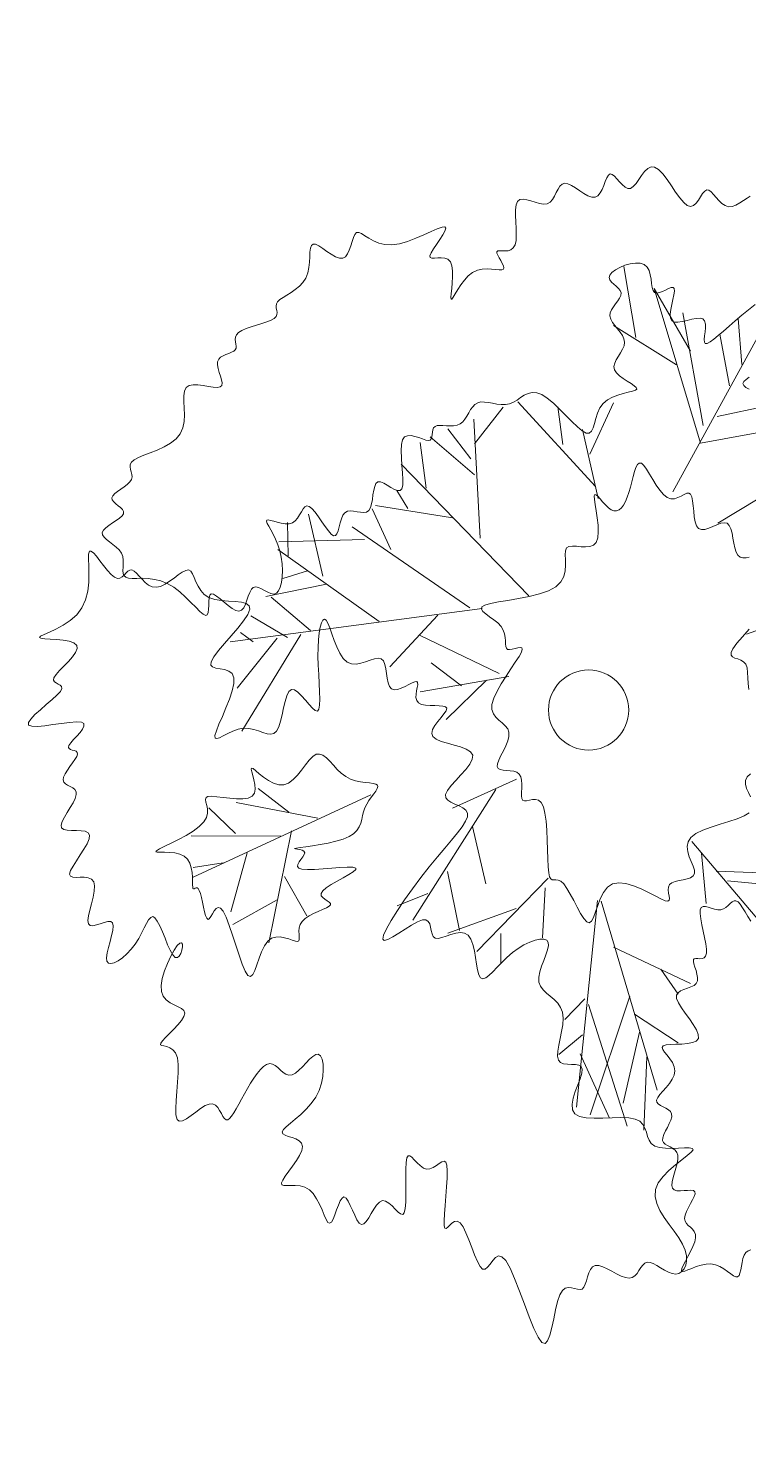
# Model space of a CAD drawing. Extents: x 2080 to 102394, y 2071 to 93424.
# Drawn here: x 81954.9 to 82004.6, y 85487.8 to 85585.9 of the extents above; entities that cross this region are included whole.
import ezdxf

# ---------------------------------------------------------------- set-up
doc = ezdxf.new("R2010")
doc.units = 0
doc.header["$LTSCALE"] = 20
doc.header["$MEASUREMENT"] = 0
doc.layers.add('casuanut tree', color=100, linetype='Continuous', lineweight=5)
doc.layers.add('road', color=2, linetype='Continuous')

# ---------------------------------------------------------------- blocks, each defined once
blk = doc.blocks.new('tr')
at = {"layer": 'casuanut tree'}
for p, q in [((0.2261, 0.6155), (0.2339, 0.7411)), ((0.3143, 0.5704), (0.2771, 0.692)), ((0.2771, 0.692), (0.2947, 0.4095)), ((0.2849, 0.5527), (0.1928, 0.6449)), ((0.3065, 0.4389), (0.3163, 0.6391)), ((0.3967, 0.5272), (0.4084, 0.6077)), ((0.3673, 0.4958), (0.3712, 0.588)), ((-0.0915, 0.4977), (-0.0281, 0.549)), ((0.0987, 0.3768), (-0.0009, 0.552)), ((0.2285, 0.3375), (0.4338, 0.5671)), ((-0.1033, 0.4448), (-0.1641, 0.5272)), ((-0.1035, 0.4735), (-0.1307, 0.5339)), ((-0.1186, 0.3345), (-0.0824, 0.54)), ((0.0595, 0.4614), (0.0655, 0.5279)), ((-0.1915, 0.4409), (-0.1837, 0.5213)), ((0.1017, 0.4342), (0.1621, 0.5128)), ((-0.0583, 0.2167), (-0.2243, 0.4916)), ((0.0987, 0.3557), (0.0987, 0.4795)), ((-0.2307, 0.4134), (-0.2425, 0.4487)), ((0.3339, 0.4487), (0.4241, 0.4468)), ((-0.4537, 0.3798), (-0.4417, 0.4372)), ((-0.4024, 0.3315), (-0.4024, 0.4433)), ((-0.2758, 0.3506), (-0.2915, 0.4272)), ((-0.1579, 0.3798), (-0.2847, 0.4312)), ((-0.317, 0.3781), (-0.4641, 0.4075)), ((-0.1639, 0.2197), (-0.333, 0.404)), ((0.2947, 0.4095), (0.428, 0.4036)), ((-0.3239, 0.2318), (-0.4688, 0.3949)), ((-0.4266, 0.3466), (-0.4719, 0.3436)), ((-0.3994, 0.3164), (-0.5081, 0.3194)), ((-0.4447, 0.2439), (-0.499, 0.3164)), ((0.2928, 0.2663), (0.4673, 0.3232)), ((-0.487, 0.2409), (-0.5413, 0.2922)), ((-0.1428, 0.2137), (-0.5866, 0.256)), ((-0.5473, 0.2469), (-0.5654, 0.2681)), ((-0.4628, 0.2409), (-0.6017, 0.0989)), ((-0.5051, 0.2439), (-0.5926, 0.1744)), ((-0.2213, 0.2197), (-0.3239, 0.1502)), ((-0.1398, 0.0959), (-0.2605, 0.1925)), ((-0.2092, 0.0898), (-0.2515, 0.1412)), ((-0.1247, 0.0868), (-0.2817, 0.0959)), ((-0.1639, 0.0898), (-0.2485, 0.0385)), ((0.298, 0.0656), (0.455, 0.0838)), ((-0.6532, -0.073), (-0.6884, -0.0189)), ((-0.5062, -0.0793), (-0.6394, -0.0202)), ((-0.5539, -0.0579), (-0.5967, -0.0051)), ((-0.4069, -0.0604), (-0.7425, -0.1308)), ((-0.5766, -0.0956), (-0.7299, -0.0592)), ((-0.5565, -0.0906), (-0.6394, -0.2729)), ((-0.1519, -0.0915), (-0.2726, -0.1156)), ((-0.6859, -0.1183), (-0.7387, -0.1145)), ((-0.6407, -0.1107), (-0.6922, -0.205)), ((-0.1911, -0.1005), (-0.3843, -0.2908)), ((-0.5866, -0.166), (-0.564, -0.2415)), ((-0.2454, -0.1549), (-0.2454, -0.2576)), ((-0.608, -0.2025), (-0.6935, -0.2276)), ((-0.3058, -0.2214), (-0.3088, -0.3271)), ((-0.3481, -0.2516), (-0.4054, -0.2606)), ((-0.1368, -0.2727), (-0.2877, -0.3694)), ((0.1229, -0.2667), (0.2134, -0.4419)), ((-0.1458, -0.2878), (-0.17, -0.3724)), ((0.135, -0.2908), (0.1229, -0.3785)), ((-0.2032, -0.312), (-0.33, -0.3271)), ((-0.2394, -0.3482), (-0.2515, -0.3996)), ((-0.0613, -0.3301), (-0.179, -0.6745)), ((-0.0552, -0.3331), (-0.0341, -0.6775)), ((0.1531, -0.3271), (0.2768, -0.3603)), ((0.1682, -0.3482), (0.2497, -0.3754)), ((-0.0526, -0.416), (0.0645, -0.5084)), ((0.0195, -0.4723), (0.0397, -0.5219)), ((-0.1217, -0.4933), (-0.1639, -0.5204)), ((-0.0436, -0.5061), (-0.1585, -0.6932)), ((-0.1179, -0.5039), (-0.0999, -0.727)), ((-0.0432, -0.5386), (0.0202, -0.605)), ((-0.1398, -0.5537), (-0.1881, -0.5778)), ((-0.0413, -0.5715), (-0.0976, -0.6865)), ((-0.1517, -0.585), (-0.1269, -0.7067))]:
    blk.add_line(p, q, dxfattribs=at)
at = {"layer": 'casuanut tree', "color": 2}
blk.add_line((-0.0391, -0.6166), (-0.0729, -0.7406), dxfattribs=at)
at = {"layer": 'casuanut tree'}
for points in [[(0.4771, 0.8112), (0.471, 0.8092), (0.4641, 0.8065), (0.4568, 0.8039), (0.4494, 0.8019), (0.4423, 0.801), (0.4359, 0.802), (0.4305, 0.8053), (0.426, 0.8102), (0.4221, 0.8163), (0.4186, 0.8227), (0.4155, 0.8289), (0.4124, 0.8342), (0.4091, 0.8379), (0.4055, 0.8392), (0.4015, 0.8379), (0.397, 0.8345), (0.3922, 0.8299), (0.3871, 0.825), (0.3819, 0.8207), (0.3766, 0.8178), (0.3713, 0.8173), (0.3661, 0.8201), (0.3612, 0.8266), (0.3563, 0.8362), (0.3515, 0.8478), (0.3467, 0.8603), (0.3418, 0.8728), (0.3367, 0.8841), (0.3313, 0.8931), (0.3256, 0.8989), (0.3195, 0.9007), (0.3131, 0.8992), (0.3066, 0.8951), (0.3, 0.8896), (0.2935, 0.8836), (0.2873, 0.878), (0.2814, 0.8738), (0.2761, 0.8719), (0.2713, 0.873), (0.2671, 0.8765), (0.2632, 0.8817), (0.2597, 0.8878), (0.2564, 0.8939), (0.2533, 0.8993), (0.2501, 0.9031), (0.2468, 0.9046), (0.2433, 0.9031), (0.2396, 0.8993), (0.2356, 0.8939), (0.2314, 0.8877), (0.227, 0.8815), (0.2222, 0.8761), (0.2172, 0.8722), (0.2119, 0.8708), (0.2063, 0.8722), (0.2004, 0.8761), (0.1944, 0.8816), (0.1884, 0.888), (0.1824, 0.8944), (0.1766, 0.9002), (0.171, 0.9046), (0.1657, 0.9068), (0.1608, 0.9063), (0.1563, 0.9035), (0.1518, 0.8992), (0.1474, 0.894), (0.1429, 0.8887), (0.1382, 0.8839), (0.1331, 0.8803), (0.1274, 0.8787), (0.1212, 0.8794), (0.1146, 0.8821), (0.1078, 0.8858), (0.101, 0.8899), (0.0944, 0.8936), (0.0882, 0.8961), (0.0826, 0.8966), (0.0779, 0.8944), (0.0742, 0.889), (0.0712, 0.8809), (0.0689, 0.871), (0.0668, 0.8599), (0.0648, 0.8486), (0.0625, 0.8379), (0.0599, 0.8285), (0.0565, 0.8212), (0.0523, 0.8167), (0.0474, 0.8145), (0.0423, 0.814), (0.0371, 0.8147), (0.0322, 0.8159), (0.028, 0.8171), (0.0247, 0.8175), (0.0227, 0.8167), (0.0222, 0.8141), (0.0228, 0.8102), (0.0241, 0.8053), (0.0258, 0.7999), (0.0274, 0.7946), (0.0284, 0.7899), (0.0285, 0.7862), (0.0272, 0.784), (0.0243, 0.7836), (0.0197, 0.7847), (0.0139, 0.7867), (0.007, 0.7891), (-0.0008, 0.7912), (-0.0092, 0.7926), (-0.0179, 0.7926), (-0.0268, 0.7908), (-0.0356, 0.7867), (-0.044, 0.781), (-0.0519, 0.7743), (-0.0589, 0.7675), (-0.0649, 0.7613), (-0.0696, 0.7564), (-0.0727, 0.7536), (-0.0741, 0.7536), (-0.0736, 0.7569), (-0.0717, 0.7631), (-0.0688, 0.7714), (-0.0657, 0.781), (-0.0627, 0.7912), (-0.0605, 0.8013), (-0.0596, 0.8104), (-0.0606, 0.8178), (-0.0638, 0.823), (-0.0687, 0.8263), (-0.0746, 0.8283), (-0.0807, 0.8294), (-0.0864, 0.8301), (-0.0908, 0.8311), (-0.0934, 0.8328), (-0.0932, 0.8358), (-0.09, 0.8405), (-0.0844, 0.8464), (-0.0774, 0.853), (-0.07, 0.8599), (-0.0632, 0.8666), (-0.0579, 0.8724), (-0.0552, 0.877), (-0.0561, 0.8798), (-0.0612, 0.8804), (-0.07, 0.8793), (-0.0816, 0.8771), (-0.0954, 0.8743), (-0.1103, 0.8716), (-0.1256, 0.8695), (-0.1405, 0.8686), (-0.1541, 0.8696), (-0.1657, 0.8729), (-0.1755, 0.8778), (-0.1837, 0.8838), (-0.1905, 0.8901), (-0.1962, 0.896), (-0.2011, 0.9009), (-0.2053, 0.904), (-0.2092, 0.9046), (-0.213, 0.9023), (-0.2167, 0.8976), (-0.2205, 0.8915), (-0.2244, 0.8846), (-0.2286, 0.8778), (-0.233, 0.8719), (-0.2378, 0.8678), (-0.243, 0.8663), (-0.2487, 0.8678), (-0.2548, 0.8719), (-0.261, 0.8777), (-0.2672, 0.8843), (-0.2732, 0.8909), (-0.2788, 0.8967), (-0.2838, 0.9008), (-0.288, 0.9023), (-0.2914, 0.9007), (-0.2941, 0.8964), (-0.2965, 0.8899), (-0.2989, 0.8819), (-0.3015, 0.873), (-0.3047, 0.8638), (-0.3087, 0.855), (-0.3139, 0.8471), (-0.3205, 0.8407), (-0.3281, 0.8356), (-0.3364, 0.8315), (-0.3448, 0.8282), (-0.3529, 0.8255), (-0.3603, 0.823), (-0.3666, 0.8205), (-0.3714, 0.8178), (-0.3742, 0.8146), (-0.3757, 0.811), (-0.3762, 0.8073), (-0.3763, 0.8034), (-0.3766, 0.7997), (-0.3775, 0.7963), (-0.3797, 0.7932), (-0.3837, 0.7908), (-0.3899, 0.789), (-0.3978, 0.7878), (-0.4068, 0.7869), (-0.4165, 0.7861), (-0.4263, 0.7853), (-0.4355, 0.7843), (-0.4437, 0.7828), (-0.4502, 0.7806), (-0.4546, 0.7777), (-0.4573, 0.7742), (-0.4587, 0.7702), (-0.4593, 0.7661), (-0.4595, 0.7621), (-0.4598, 0.7583), (-0.4607, 0.755), (-0.4626, 0.7525), (-0.4658, 0.7508), (-0.4701, 0.7497), (-0.4751, 0.749), (-0.4804, 0.7482), (-0.4857, 0.7472), (-0.4906, 0.7455), (-0.4946, 0.7428), (-0.4975, 0.7389), (-0.4989, 0.7336), (-0.4991, 0.7272), (-0.4988, 0.7202), (-0.4982, 0.7132), (-0.4979, 0.7066), (-0.4983, 0.7011), (-0.4999, 0.697), (-0.5031, 0.695), (-0.5083, 0.6953), (-0.5151, 0.6974), (-0.523, 0.7006), (-0.5315, 0.7041), (-0.5402, 0.7073), (-0.5484, 0.7094), (-0.5557, 0.7097), (-0.5616, 0.7074), (-0.5659, 0.7021), (-0.5687, 0.6941), (-0.5709, 0.6843), (-0.5728, 0.6733), (-0.5751, 0.6617), (-0.5783, 0.6503), (-0.583, 0.6398), (-0.5898, 0.6308), (-0.599, 0.6238), (-0.6102, 0.6186), (-0.6226, 0.6149), (-0.6355, 0.6123), (-0.6483, 0.6104), (-0.6603, 0.6087), (-0.6706, 0.607), (-0.6787, 0.6048), (-0.6841, 0.6019), (-0.6872, 0.5983), (-0.6885, 0.5942), (-0.6887, 0.5898), (-0.6885, 0.5852), (-0.6884, 0.5806), (-0.6891, 0.5762), (-0.6911, 0.5722), (-0.695, 0.5686), (-0.7003, 0.5655), (-0.7065, 0.5626), (-0.7131, 0.5599), (-0.7194, 0.5573), (-0.725, 0.5546), (-0.7293, 0.5517), (-0.7317, 0.5485), (-0.7318, 0.5449), (-0.7302, 0.541), (-0.7274, 0.5369), (-0.7241, 0.5327), (-0.7208, 0.5285), (-0.7184, 0.5244), (-0.7173, 0.5205), (-0.7182, 0.5169), (-0.7215, 0.5138), (-0.7268, 0.5109), (-0.7333, 0.5082), (-0.7405, 0.5055), (-0.7477, 0.5028), (-0.7541, 0.5), (-0.7591, 0.4968), (-0.7621, 0.4933), (-0.7625, 0.4892), (-0.7607, 0.4847), (-0.7574, 0.4797), (-0.7531, 0.4744), (-0.7483, 0.4688), (-0.7437, 0.4629), (-0.7398, 0.4567), (-0.7373, 0.4505), (-0.7365, 0.4441), (-0.737, 0.4377), (-0.7384, 0.4316), (-0.7401, 0.4257), (-0.7416, 0.4202), (-0.7424, 0.4153), (-0.7419, 0.4111), (-0.7395, 0.4076), (-0.7351, 0.4051), (-0.7287, 0.4031), (-0.7207, 0.4013), (-0.7115, 0.3992), (-0.7016, 0.3965), (-0.6913, 0.3927), (-0.6809, 0.3876), (-0.6709, 0.3806), (-0.6615, 0.3716), (-0.6529, 0.3611), (-0.6451, 0.35), (-0.6381, 0.3389), (-0.6318, 0.3287), (-0.6264, 0.3201), (-0.6217, 0.3138), (-0.6179, 0.3107), (-0.615, 0.3113), (-0.6126, 0.3148), (-0.6107, 0.3203), (-0.6089, 0.3269), (-0.6072, 0.3337), (-0.6053, 0.3397), (-0.6029, 0.344), (-0.5999, 0.3457), (-0.5962, 0.344), (-0.5917, 0.3396), (-0.5867, 0.3334), (-0.5814, 0.3262), (-0.5758, 0.3189), (-0.5702, 0.3124), (-0.5646, 0.3075), (-0.5594, 0.3051), (-0.5545, 0.3058), (-0.55, 0.3091), (-0.5457, 0.3143), (-0.5417, 0.3205), (-0.5377, 0.3269), (-0.5337, 0.3328), (-0.5297, 0.3375), (-0.5256, 0.34), (-0.5213, 0.34), (-0.5168, 0.3378), (-0.5122, 0.3343), (-0.5075, 0.33), (-0.5027, 0.3258), (-0.4979, 0.3224), (-0.4932, 0.3205), (-0.4885, 0.3209), (-0.4839, 0.324), (-0.4796, 0.3296), (-0.4756, 0.3373), (-0.4721, 0.3467), (-0.4693, 0.3572), (-0.4672, 0.3686), (-0.4661, 0.3803), (-0.4659, 0.3919), (-0.4669, 0.403), (-0.4686, 0.4134), (-0.4708, 0.4228), (-0.4731, 0.4312), (-0.4751, 0.4382), (-0.4765, 0.4437), (-0.477, 0.4475), (-0.4761, 0.4493), (-0.4736, 0.4492), (-0.4697, 0.4475), (-0.4647, 0.4448), (-0.4589, 0.4416), (-0.4526, 0.4384), (-0.446, 0.4359), (-0.4395, 0.4344), (-0.4333, 0.4347), (-0.4277, 0.4369), (-0.4226, 0.4407), (-0.418, 0.4453), (-0.4137, 0.45), (-0.4097, 0.4542), (-0.4059, 0.457), (-0.4021, 0.4579), (-0.3984, 0.4561), (-0.3945, 0.4512), (-0.3906, 0.4438), (-0.3867, 0.4347), (-0.3828, 0.425), (-0.3789, 0.4154), (-0.3751, 0.4068), (-0.3715, 0.4002), (-0.368, 0.3964), (-0.3647, 0.396), (-0.3615, 0.3985), (-0.3584, 0.4032), (-0.3552, 0.4092), (-0.3518, 0.4158), (-0.3482, 0.4222), (-0.3442, 0.4276), (-0.3398, 0.4313), (-0.3349, 0.4327), (-0.3297, 0.4322), (-0.3242, 0.4304), (-0.3186, 0.4281), (-0.313, 0.4258), (-0.3077, 0.4242), (-0.3027, 0.4239), (-0.2982, 0.4257), (-0.2942, 0.4298), (-0.2908, 0.4359), (-0.2876, 0.4431), (-0.2847, 0.4507), (-0.2817, 0.4581), (-0.2785, 0.4643), (-0.2751, 0.4688), (-0.2712, 0.4707), (-0.2666, 0.4697), (-0.2617, 0.4663), (-0.2565, 0.4615), (-0.2512, 0.4562), (-0.246, 0.4515), (-0.2411, 0.4481), (-0.2366, 0.4471), (-0.2329, 0.4493), (-0.2299, 0.4555), (-0.2275, 0.4649), (-0.2255, 0.4765), (-0.2236, 0.4893), (-0.2216, 0.5024), (-0.2193, 0.5146), (-0.2163, 0.5251), (-0.2126, 0.5327), (-0.2079, 0.5369), (-0.2024, 0.5379), (-0.1964, 0.5367), (-0.1902, 0.5338), (-0.1841, 0.5302), (-0.1782, 0.5264), (-0.173, 0.5232), (-0.1687, 0.5215), (-0.1654, 0.5216), (-0.163, 0.5234), (-0.1613, 0.5263), (-0.1598, 0.53), (-0.1584, 0.534), (-0.1568, 0.5378), (-0.1547, 0.5409), (-0.1518, 0.5429), (-0.1479, 0.5434), (-0.1432, 0.5428), (-0.1378, 0.5414), (-0.132, 0.5396), (-0.1258, 0.5379), (-0.1197, 0.5367), (-0.1136, 0.5363), (-0.1079, 0.5372), (-0.1026, 0.5397), (-0.0978, 0.5434), (-0.0932, 0.5479), (-0.0887, 0.5527), (-0.0843, 0.5575), (-0.0797, 0.5616), (-0.0749, 0.5648), (-0.0696, 0.5665), (-0.0639, 0.5665), (-0.0577, 0.565), (-0.0511, 0.5626), (-0.0443, 0.5596), (-0.0372, 0.5566), (-0.03, 0.554), (-0.0228, 0.5523), (-0.0156, 0.5519), (-0.0084, 0.5531), (-0.0013, 0.5554), (0.0057, 0.5582), (0.0129, 0.5608), (0.0201, 0.5624), (0.0275, 0.5625), (0.0351, 0.5603), (0.043, 0.5553), (0.0511, 0.5469), (0.0595, 0.5359), (0.0678, 0.5233), (0.0759, 0.5102), (0.0838, 0.4975), (0.0911, 0.4862), (0.0979, 0.4773), (0.1038, 0.4719), (0.1089, 0.4706), (0.1133, 0.4729), (0.1174, 0.478), (0.1215, 0.485), (0.126, 0.4931), (0.131, 0.5015), (0.137, 0.5094), (0.1443, 0.5158), (0.153, 0.5203), (0.1627, 0.523), (0.1728, 0.5243), (0.1826, 0.5248), (0.1916, 0.5249), (0.1991, 0.525), (0.2046, 0.5256), (0.2074, 0.5271), (0.2071, 0.5298), (0.2044, 0.5338), (0.1998, 0.5386), (0.1943, 0.5441), (0.1885, 0.5501), (0.1832, 0.5564), (0.1791, 0.5627), (0.177, 0.5688), (0.1774, 0.5745), (0.18, 0.5799), (0.184, 0.5851), (0.1889, 0.5902), (0.1941, 0.5953), (0.199, 0.6005), (0.2029, 0.6059), (0.2051, 0.6116), (0.2054, 0.6177), (0.204, 0.6241), (0.2014, 0.6307), (0.1982, 0.6374), (0.195, 0.644), (0.1923, 0.6504), (0.1906, 0.6566), (0.1905, 0.6623), (0.1923, 0.6676), (0.1957, 0.6724), (0.2001, 0.6768), (0.205, 0.681), (0.2098, 0.6851), (0.2141, 0.6891), (0.2172, 0.6931), (0.2186, 0.6972), (0.2181, 0.7016), (0.2159, 0.706), (0.2128, 0.7106), (0.2095, 0.7151), (0.2065, 0.7196), (0.2045, 0.724), (0.2042, 0.7282), (0.2063, 0.7322), (0.211, 0.7358), (0.218, 0.7389), (0.2266, 0.7413), (0.2361, 0.7429), (0.2458, 0.7434), (0.255, 0.7426), (0.2631, 0.7405), (0.2693, 0.7367), (0.2732, 0.7312), (0.2751, 0.7245), (0.2756, 0.7169), (0.2752, 0.7091), (0.2745, 0.7014), (0.2741, 0.6945), (0.2744, 0.6888), (0.2761, 0.6848), (0.2795, 0.6829), (0.2842, 0.6826), (0.2898, 0.6834), (0.2956, 0.6847), (0.3012, 0.686), (0.306, 0.6866), (0.3094, 0.686), (0.311, 0.6837), (0.3103, 0.6793), (0.3079, 0.673), (0.3043, 0.6656), (0.3004, 0.6575), (0.2968, 0.6493), (0.294, 0.6416), (0.2929, 0.6348), (0.2941, 0.6296), (0.298, 0.6264), (0.3041, 0.6247), (0.3118, 0.6242), (0.3203, 0.6243), (0.3288, 0.6245), (0.3368, 0.6242), (0.3435, 0.6231), (0.3481, 0.6206), (0.3502, 0.6164), (0.3503, 0.6108), (0.3488, 0.6043), (0.3466, 0.5975), (0.3442, 0.5909), (0.3423, 0.5851), (0.3415, 0.5806), (0.3425, 0.5778), (0.3458, 0.5772), (0.3512, 0.5786), (0.3586, 0.5818), (0.3677, 0.5862), (0.3782, 0.5918), (0.3898, 0.5981), (0.4024, 0.6048), (0.4157, 0.6116), (0.4293, 0.6182), (0.4429, 0.6246)], [(0.4044, 0.5031), (0.398, 0.5004), (0.3932, 0.4976), (0.3909, 0.4944), (0.3915, 0.4908), (0.3946, 0.4868), (0.3994, 0.4824)], [(0.1925, -0.4259), (0.1892, -0.4171), (0.1863, -0.4082), (0.1836, -0.3999), (0.1809, -0.3929), (0.1781, -0.3879), (0.175, -0.3853), (0.1716, -0.3848), (0.1679, -0.3859), (0.1639, -0.3879), (0.1596, -0.3903), (0.1551, -0.3927), (0.1504, -0.3943), (0.1455, -0.3947), (0.1403, -0.3934), (0.1351, -0.3911), (0.13, -0.3881), (0.125, -0.3852), (0.1205, -0.383), (0.1165, -0.3821), (0.1131, -0.3832), (0.1105, -0.3868), (0.1089, -0.3933), (0.1079, -0.4022), (0.1074, -0.4128), (0.1072, -0.4242), (0.1069, -0.4358), (0.1064, -0.4467), (0.1055, -0.4561), (0.1038, -0.4634), (0.1013, -0.4679), (0.098, -0.4701), (0.0944, -0.4706), (0.0906, -0.47), (0.0869, -0.4689), (0.0835, -0.468), (0.0808, -0.4678), (0.079, -0.469), (0.0783, -0.4721), (0.0783, -0.4767), (0.0788, -0.4823), (0.0793, -0.4886), (0.0795, -0.4951), (0.079, -0.5012), (0.0775, -0.5066), (0.0745, -0.5107), (0.0699, -0.5134), (0.0641, -0.5148), (0.0576, -0.5156), (0.051, -0.5164), (0.0449, -0.5175), (0.0398, -0.5196), (0.0364, -0.5232), (0.0351, -0.5288), (0.0364, -0.5367), (0.0396, -0.5464), (0.044, -0.5574), (0.0488, -0.5688), (0.0532, -0.5799), (0.0565, -0.5902), (0.0578, -0.5989), (0.0565, -0.6054), (0.0519, -0.6091), (0.0448, -0.6104), (0.0358, -0.6101), (0.0258, -0.6086), (0.0158, -0.6067), (0.0065, -0.6049), (-0.0013, -0.6039), (-0.0066, -0.6043), (-0.0088, -0.6065), (-0.0086, -0.6104), (-0.0066, -0.6157), (-0.0036, -0.622), (-0.0003, -0.6291), (0.0025, -0.6366), (0.004, -0.6442), (0.0036, -0.6516), (0.0006, -0.6585), (-0.0044, -0.6649), (-0.0107, -0.6709), (-0.0178, -0.6764), (-0.0249, -0.6814), (-0.0313, -0.6861), (-0.0363, -0.6904), (-0.0392, -0.6944), (-0.0396, -0.6981), (-0.0379, -0.7015), (-0.0348, -0.7049), (-0.0308, -0.7082), (-0.0265, -0.7117), (-0.0227, -0.7153), (-0.02, -0.7193), (-0.0189, -0.7237), (-0.02, -0.7286), (-0.0228, -0.7339), (-0.0268, -0.7394), (-0.0315, -0.745), (-0.0361, -0.7505), (-0.0403, -0.7559), (-0.0434, -0.7609), (-0.0448, -0.7654), (-0.0442, -0.7693), (-0.042, -0.7729), (-0.0386, -0.7762), (-0.0347, -0.7795), (-0.0308, -0.783), (-0.0274, -0.7869), (-0.0252, -0.7915), (-0.0246, -0.7969), (-0.026, -0.8033), (-0.029, -0.8105), (-0.0331, -0.818), (-0.0375, -0.8257), (-0.0417, -0.8331), (-0.0451, -0.84), (-0.0471, -0.8461), (-0.0471, -0.851), (-0.0446, -0.8546), (-0.0402, -0.857), (-0.0344, -0.8585), (-0.0281, -0.8596), (-0.0218, -0.8606), (-0.0162, -0.8616), (-0.012, -0.8632), (-0.0099, -0.8657), (-0.0104, -0.8692), (-0.0129, -0.8736), (-0.017, -0.8788), (-0.0219, -0.8844), (-0.0271, -0.8903), (-0.0319, -0.8963), (-0.0358, -0.902), (-0.0381, -0.9074), (-0.0383, -0.9122), (-0.037, -0.9165), (-0.0345, -0.9206), (-0.0316, -0.9247), (-0.0288, -0.9289), (-0.0267, -0.9335), (-0.0258, -0.9387), (-0.0268, -0.9446), (-0.03, -0.9513), (-0.035, -0.9587), (-0.041, -0.9662), (-0.0475, -0.9737), (-0.0537, -0.9807), (-0.059, -0.9869), (-0.0626, -0.9918), (-0.064, -0.9953), (-0.0626, -0.9969), (-0.0587, -0.9972), (-0.0529, -0.9965), (-0.0455, -0.9953), (-0.0372, -0.9941), (-0.0283, -0.9934), (-0.0195, -0.9936), (-0.0111, -0.9953), (-0.0035, -0.9987), (0.0032, -1.0034), (0.0091, -1.0089), (0.0143, -1.0146), (0.0188, -1.0199), (0.0228, -1.0243), (0.0264, -1.0271), (0.0295, -1.0279), (0.0323, -1.0263), (0.0349, -1.0226), (0.0375, -1.0174), (0.04, -1.0113), (0.0428, -1.0049), (0.0458, -0.9988), (0.0492, -0.9935), (0.0531, -0.9896), (0.0576, -0.9876), (0.0626, -0.9872)], [(0.2406, -0.2138), (0.2389, -0.2057), (0.2375, -0.1978), (0.2372, -0.1904), (0.2389, -0.1839), (0.2432, -0.1786), (0.2496, -0.1744)], [(0.2802, -0.03), (0.2813, -0.0196), (0.2831, -0.0096), (0.2848, -0.0004), (0.2857, 0.0077), (0.2851, 0.0144), (0.2824, 0.0195), (0.2782, 0.0234), (0.2734, 0.0265), (0.2687, 0.0293), (0.2652, 0.0322), (0.2635, 0.0356), (0.2646, 0.04), (0.2693, 0.0459), (0.2781, 0.0536), (0.2902, 0.0627), (0.3044, 0.0727)], [(0.3331, 0.1957), (0.3275, 0.196), (0.3222, 0.1972), (0.3176, 0.1996), (0.3143, 0.2037), (0.3126, 0.2097), (0.312, 0.2173), (0.3123, 0.2258), (0.3128, 0.2347), (0.3132, 0.2433), (0.3129, 0.2512), (0.3116, 0.2577), (0.3087, 0.2623), (0.304, 0.2645), (0.2978, 0.2649), (0.2906, 0.264), (0.283, 0.2626), (0.2754, 0.2612), (0.2683, 0.2607), (0.2624, 0.2616), (0.258, 0.2645), (0.2556, 0.27), (0.2549, 0.2775), (0.2553, 0.2864), (0.2564, 0.2959), (0.2577, 0.3054), (0.2587, 0.3141), (0.259, 0.3214), (0.258, 0.3265), (0.2556, 0.329), (0.2517, 0.3294), (0.2467, 0.3285), (0.241, 0.3269), (0.2348, 0.3256), (0.2284, 0.3251), (0.2222, 0.3263), (0.2164, 0.3299), (0.2112, 0.3364), (0.2067, 0.3452), (0.2027, 0.3555), (0.1991, 0.3664), (0.1957, 0.377), (0.1925, 0.3865), (0.1893, 0.394), (0.186, 0.3986), (0.1825, 0.3998), (0.1788, 0.3979), (0.175, 0.3935), (0.1709, 0.3871), (0.1667, 0.3793), (0.1624, 0.3707), (0.1579, 0.362), (0.1533, 0.3536), (0.1486, 0.346), (0.1439, 0.3396), (0.1391, 0.3343), (0.1343, 0.3305), (0.1296, 0.328), (0.125, 0.3272), (0.1205, 0.3282), (0.1162, 0.331), (0.1121, 0.3357), (0.1082, 0.3416), (0.1046, 0.3481), (0.1014, 0.3543), (0.0985, 0.3594), (0.0961, 0.3629), (0.0941, 0.3638), (0.0925, 0.3614), (0.0915, 0.3554), (0.0907, 0.3462), (0.09, 0.335), (0.089, 0.3227), (0.0876, 0.3102), (0.0854, 0.2985), (0.0823, 0.2886), (0.0779, 0.2814), (0.0722, 0.2777), (0.0654, 0.2767), (0.0579, 0.2778), (0.0502, 0.28), (0.0426, 0.2826), (0.0356, 0.2846), (0.0296, 0.2853), (0.025, 0.2837), (0.022, 0.2793), (0.02, 0.2726), (0.0184, 0.2642), (0.0165, 0.2548), (0.0136, 0.2452), (0.0088, 0.236), (0.0016, 0.2279), (-0.0088, 0.2217), (-0.0228, 0.2178), (-0.0396, 0.216), (-0.0581, 0.2156), (-0.0772, 0.2162), (-0.0958, 0.2173), (-0.1127, 0.2184), (-0.1268, 0.2189), (-0.1372, 0.2183), (-0.1429, 0.2163), (-0.1445, 0.2129), (-0.1429, 0.2084), (-0.139, 0.2028), (-0.1337, 0.1966), (-0.1278, 0.1898), (-0.1223, 0.1827), (-0.118, 0.1755), (-0.1156, 0.1684), (-0.1148, 0.1616), (-0.1151, 0.1551), (-0.116, 0.1492), (-0.1171, 0.1439), (-0.1177, 0.1395), (-0.1174, 0.1361), (-0.1158, 0.1338), (-0.1124, 0.1327), (-0.1078, 0.1324), (-0.1027, 0.1325), (-0.0978, 0.1326), (-0.0936, 0.1321), (-0.0911, 0.1308), (-0.0907, 0.1281), (-0.0932, 0.1237), (-0.0991, 0.1171), (-0.1077, 0.1088), (-0.118, 0.0992), (-0.1291, 0.0886), (-0.1403, 0.0776), (-0.1504, 0.0665), (-0.1587, 0.0558), (-0.1642, 0.0459), (-0.1663, 0.0372), (-0.1655, 0.0296), (-0.1626, 0.0227), (-0.1586, 0.0163), (-0.154, 0.0103), (-0.1499, 0.0044), (-0.147, -0.0017), (-0.1462, -0.0082), (-0.1479, -0.0152), (-0.1518, -0.0226), (-0.1571, -0.0302), (-0.1631, -0.0377), (-0.1691, -0.0449), (-0.1744, -0.0516), (-0.1782, -0.0574), (-0.1799, -0.0622), (-0.179, -0.0659), (-0.1759, -0.0686), (-0.1712, -0.0707), (-0.1655, -0.0725), (-0.1594, -0.0744), (-0.1535, -0.0767), (-0.1485, -0.0796), (-0.145, -0.0837), (-0.1435, -0.0889), (-0.1435, -0.0952), (-0.1447, -0.1019), (-0.1465, -0.1089), (-0.1483, -0.1155), (-0.1498, -0.1215), (-0.1504, -0.1264), (-0.1495, -0.1299), (-0.147, -0.1316), (-0.143, -0.1321), (-0.1381, -0.1321), (-0.1328, -0.1323), (-0.1275, -0.1333), (-0.1228, -0.136), (-0.1191, -0.141), (-0.1169, -0.149), (-0.1166, -0.1604), (-0.1178, -0.1746), (-0.1202, -0.1905), (-0.1232, -0.2073), (-0.1266, -0.224), (-0.1297, -0.2397), (-0.1323, -0.2533), (-0.1338, -0.264), (-0.1339, -0.271), (-0.1328, -0.2751), (-0.1307, -0.2771), (-0.1277, -0.278), (-0.1242, -0.2787), (-0.1203, -0.2801), (-0.1163, -0.2831), (-0.1124, -0.2887), (-0.1087, -0.2975), (-0.1053, -0.3086), (-0.102, -0.3211), (-0.0987, -0.3338), (-0.0954, -0.3457), (-0.092, -0.3556), (-0.0883, -0.3625), (-0.0842, -0.3654), (-0.0798, -0.3634), (-0.0748, -0.3575), (-0.0693, -0.3489), (-0.063, -0.3387), (-0.0559, -0.3284), (-0.048, -0.3189), (-0.0391, -0.3117), (-0.0291, -0.3079), (-0.018, -0.3084), (-0.0062, -0.3125), (0.0058, -0.3192), (0.0177, -0.3276), (0.0289, -0.3366), (0.039, -0.3453), (0.0476, -0.3526), (0.0543, -0.3575), (0.0586, -0.3593), (0.0611, -0.3583), (0.0623, -0.3553), (0.0627, -0.3509), (0.0629, -0.3456), (0.0634, -0.3402), (0.0649, -0.3353), (0.0678, -0.3316), (0.0725, -0.3294), (0.0786, -0.3286), (0.0857, -0.3285), (0.0931, -0.3287), (0.1003, -0.3288), (0.1067, -0.3281), (0.1118, -0.3262), (0.1151, -0.3225), (0.1161, -0.3169), (0.1155, -0.3095), (0.1141, -0.301), (0.1127, -0.2918), (0.112, -0.2826), (0.113, -0.2737), (0.1164, -0.2659), (0.1229, -0.2594), (0.1332, -0.2549), (0.1465, -0.2519), (0.1617, -0.2499), (0.178, -0.2486), (0.1941, -0.2474), (0.2092, -0.246), (0.2222, -0.2437), (0.2322, -0.2403)]]:
    blk.add_lwpolyline(points, dxfattribs=at)
for points in [[(-0.7913, 0.4662), (-0.7936, 0.4618), (-0.7957, 0.4534), (-0.7979, 0.4419), (-0.8008, 0.4283), (-0.8046, 0.4137), (-0.8099, 0.3989), (-0.8169, 0.3849), (-0.8262, 0.3727), (-0.838, 0.363), (-0.8513, 0.3557), (-0.8653, 0.3503), (-0.879, 0.3465), (-0.8914, 0.3439), (-0.9015, 0.342), (-0.9082, 0.3405), (-0.9107, 0.3389), (-0.9083, 0.337), (-0.9018, 0.3347), (-0.8926, 0.3319), (-0.882, 0.3286), (-0.8711, 0.3249), (-0.8613, 0.3207), (-0.8538, 0.316), (-0.8499, 0.3107), (-0.8505, 0.305), (-0.8548, 0.2989), (-0.8619, 0.2927), (-0.8707, 0.2864), (-0.8802, 0.2802), (-0.8892, 0.2744), (-0.8967, 0.2692), (-0.9017, 0.2645), (-0.9034, 0.2607), (-0.9025, 0.2575), (-0.9, 0.2547), (-0.8968, 0.252), (-0.8938, 0.2493), (-0.892, 0.2463), (-0.8925, 0.2428), (-0.8961, 0.2386), (-0.9034, 0.2335), (-0.9136, 0.2278), (-0.9253, 0.2216), (-0.9374, 0.2152), (-0.9486, 0.209), (-0.9575, 0.2031), (-0.9629, 0.1979), (-0.9636, 0.1935), (-0.9587, 0.1903), (-0.9492, 0.1879), (-0.9364, 0.1862), (-0.9218, 0.1848), (-0.9067, 0.1836), (-0.8925, 0.1821), (-0.8806, 0.1803), (-0.8724, 0.1778), (-0.8689, 0.1744), (-0.8694, 0.1702), (-0.873, 0.1656), (-0.8787, 0.1607), (-0.8856, 0.1558), (-0.8925, 0.151), (-0.8986, 0.1466), (-0.9028, 0.1428), (-0.9045, 0.1398), (-0.9039, 0.1375), (-0.9018, 0.1355), (-0.8989, 0.1338), (-0.8957, 0.1321), (-0.893, 0.1302), (-0.8914, 0.1278), (-0.8916, 0.1248), (-0.8939, 0.121), (-0.8981, 0.1166), (-0.9035, 0.1117), (-0.9094, 0.1065), (-0.9153, 0.1012), (-0.9205, 0.096), (-0.9244, 0.091), (-0.9265, 0.0865), (-0.9261, 0.0826), (-0.924, 0.079), (-0.9206, 0.0758), (-0.9167, 0.0725), (-0.913, 0.0692), (-0.9101, 0.0654), (-0.9088, 0.0611), (-0.9096, 0.0561), (-0.913, 0.0501), (-0.9184, 0.0436), (-0.925, 0.0366), (-0.9321, 0.0294), (-0.9387, 0.0225), (-0.9441, 0.016), (-0.9474, 0.0102), (-0.9478, 0.0054), (-0.9449, 0.0017), (-0.9392, -0.001), (-0.9318, -0.0032), (-0.9236, -0.0052), (-0.9157, -0.0073), (-0.9089, -0.01), (-0.9043, -0.0135), (-0.9028, -0.0183), (-0.9051, -0.0245), (-0.9106, -0.0319), (-0.9181, -0.04), (-0.9267, -0.0484), (-0.9355, -0.0568), (-0.9433, -0.0646), (-0.9493, -0.0714), (-0.9524, -0.0769), (-0.9518, -0.0807), (-0.9483, -0.0833), (-0.9426, -0.085), (-0.9357, -0.0865), (-0.9286, -0.0881), (-0.922, -0.0905), (-0.9168, -0.0941), (-0.9141, -0.0994), (-0.9143, -0.1068), (-0.917, -0.1157), (-0.9214, -0.1257), (-0.9266, -0.1361), (-0.9319, -0.1462), (-0.9364, -0.1555), (-0.9394, -0.1634), (-0.94, -0.1693), (-0.9377, -0.1727), (-0.933, -0.1742), (-0.9267, -0.1743), (-0.9196, -0.1737), (-0.9124, -0.173), (-0.9059, -0.1729), (-0.901, -0.1741), (-0.8983, -0.1772), (-0.8984, -0.1826), (-0.9009, -0.1899), (-0.905, -0.1985), (-0.9098, -0.2079), (-0.9148, -0.2174), (-0.9192, -0.2263), (-0.9222, -0.2342), (-0.9231, -0.2403), (-0.9213, -0.2442), (-0.9171, -0.246), (-0.9111, -0.2459), (-0.9035, -0.244), (-0.895, -0.2404), (-0.8859, -0.2355), (-0.8767, -0.2294), (-0.8679, -0.2223), (-0.8599, -0.2143), (-0.8527, -0.2061), (-0.8462, -0.1983), (-0.8405, -0.1914), (-0.8354, -0.186), (-0.831, -0.1828), (-0.8272, -0.1823), (-0.824, -0.1851), (-0.8213, -0.1915), (-0.8189, -0.2008), (-0.8168, -0.212), (-0.8148, -0.2241), (-0.8128, -0.236), (-0.8105, -0.2467), (-0.8079, -0.2552), (-0.8049, -0.2606), (-0.8012, -0.262), (-0.7974, -0.2602), (-0.7937, -0.2562), (-0.7905, -0.251), (-0.7883, -0.2456), (-0.7874, -0.2409), (-0.7883, -0.2381), (-0.7913, -0.238), (-0.7967, -0.2415), (-0.8039, -0.2481), (-0.812, -0.2571), (-0.8205, -0.2678), (-0.8285, -0.2794), (-0.8352, -0.2914), (-0.84, -0.303), (-0.842, -0.3135), (-0.8408, -0.3224), (-0.8371, -0.3298), (-0.8316, -0.336), (-0.8254, -0.3413), (-0.8193, -0.346), (-0.8141, -0.3505), (-0.8109, -0.3549), (-0.8105, -0.3597), (-0.8134, -0.3651), (-0.8192, -0.3708), (-0.8269, -0.3768), (-0.8357, -0.3827), (-0.8446, -0.3883), (-0.8528, -0.3935), (-0.8593, -0.3979), (-0.8634, -0.4014), (-0.8644, -0.4039), (-0.8627, -0.4057), (-0.8592, -0.4074), (-0.8547, -0.4096), (-0.8498, -0.4127), (-0.8454, -0.4173), (-0.8421, -0.4239), (-0.8409, -0.433), (-0.8421, -0.4449), (-0.8454, -0.459), (-0.8499, -0.4744), (-0.855, -0.49), (-0.8598, -0.5051), (-0.8637, -0.5187), (-0.8659, -0.5299), (-0.8657, -0.5378), (-0.8625, -0.5417), (-0.8568, -0.5423), (-0.8492, -0.5404), (-0.8403, -0.5369), (-0.8308, -0.5327), (-0.8213, -0.5286), (-0.8125, -0.5255), (-0.8049, -0.5243), (-0.799, -0.5255), (-0.7947, -0.5289), (-0.7916, -0.5338), (-0.7894, -0.5395), (-0.7877, -0.5454), (-0.7862, -0.5509), (-0.7845, -0.5553), (-0.7823, -0.5581), (-0.7794, -0.5586), (-0.7757, -0.5572), (-0.7712, -0.5539), (-0.7661, -0.5492), (-0.7605, -0.5432), (-0.7543, -0.5363), (-0.7477, -0.5288), (-0.7407, -0.5209), (-0.7334, -0.5128), (-0.7259, -0.505), (-0.7184, -0.4977), (-0.711, -0.4911), (-0.7038, -0.4857), (-0.6971, -0.4817), (-0.691, -0.4794), (-0.6855, -0.4792), (-0.6808, -0.4811), (-0.6767, -0.4847), (-0.673, -0.4894), (-0.6695, -0.4945), (-0.6658, -0.4995), (-0.6618, -0.5037), (-0.6571, -0.5066), (-0.6517, -0.5073), (-0.6453, -0.5057), (-0.6382, -0.5022), (-0.6307, -0.4975), (-0.6232, -0.4924), (-0.6158, -0.4876), (-0.6091, -0.4839), (-0.6033, -0.482), (-0.5988, -0.4826), (-0.5958, -0.4862), (-0.5944, -0.4926), (-0.5946, -0.501), (-0.5964, -0.511), (-0.5999, -0.522), (-0.605, -0.5333), (-0.6117, -0.5444), (-0.6202, -0.5547), (-0.6302, -0.5637), (-0.6413, -0.5716), (-0.6526, -0.5783), (-0.6637, -0.5841), (-0.6737, -0.5891), (-0.6821, -0.5935), (-0.6881, -0.5974), (-0.6911, -0.6009), (-0.6907, -0.6042), (-0.6875, -0.6074), (-0.6825, -0.6107), (-0.6765, -0.6143), (-0.6705, -0.6182), (-0.6655, -0.6226), (-0.6623, -0.6277), (-0.6619, -0.6336), (-0.6648, -0.6403), (-0.6706, -0.6477), (-0.6782, -0.6554), (-0.6868, -0.6631), (-0.6954, -0.6705), (-0.7032, -0.6773), (-0.7092, -0.6831), (-0.7125, -0.6876), (-0.7125, -0.6907), (-0.7096, -0.6927), (-0.7044, -0.6942), (-0.6976, -0.6955), (-0.6899, -0.6973), (-0.6818, -0.7), (-0.6741, -0.7041), (-0.6675, -0.7102), (-0.6624, -0.7184), (-0.6586, -0.7283), (-0.6559, -0.739), (-0.6538, -0.7496), (-0.6522, -0.7594), (-0.6505, -0.7675), (-0.6486, -0.7732), (-0.6461, -0.7755), (-0.6427, -0.7741), (-0.6386, -0.7695), (-0.634, -0.763), (-0.6291, -0.7554), (-0.6241, -0.7479), (-0.6193, -0.7415), (-0.615, -0.7372), (-0.6112, -0.7361), (-0.6082, -0.7389), (-0.6058, -0.7449), (-0.6038, -0.753), (-0.602, -0.7623), (-0.6002, -0.7717), (-0.598, -0.7801), (-0.5954, -0.7867), (-0.592, -0.7902), (-0.5878, -0.79), (-0.5828, -0.7868), (-0.5772, -0.7815), (-0.5712, -0.7751), (-0.565, -0.7685), (-0.5588, -0.7628), (-0.5527, -0.7588), (-0.547, -0.7575), (-0.5418, -0.7596), (-0.537, -0.7643), (-0.5326, -0.7705), (-0.5286, -0.7772), (-0.5248, -0.7833), (-0.5212, -0.7876), (-0.5177, -0.7891), (-0.5144, -0.7868), (-0.511, -0.7799), (-0.5076, -0.7692), (-0.5043, -0.756), (-0.501, -0.7414), (-0.4977, -0.7268), (-0.4946, -0.7133), (-0.4915, -0.7021), (-0.4885, -0.6944), (-0.4855, -0.6911), (-0.4826, -0.6917), (-0.4796, -0.695), (-0.4764, -0.7003), (-0.4728, -0.7066), (-0.4688, -0.7128), (-0.4643, -0.7181), (-0.4592, -0.7214), (-0.4534, -0.7223), (-0.4472, -0.7211), (-0.4411, -0.7189), (-0.4353, -0.7165), (-0.4302, -0.7148), (-0.4263, -0.7146), (-0.4238, -0.7169), (-0.4232, -0.7226), (-0.4246, -0.7321), (-0.4277, -0.7448), (-0.432, -0.7595), (-0.4368, -0.7751), (-0.4417, -0.7906), (-0.4461, -0.8048), (-0.4495, -0.8167), (-0.4513, -0.8251), (-0.4512, -0.8294), (-0.4493, -0.8302), (-0.4461, -0.8287), (-0.4419, -0.8261), (-0.4371, -0.8234), (-0.4321, -0.8218), (-0.4274, -0.8224), (-0.4232, -0.8262), (-0.4198, -0.8342), (-0.4171, -0.8454), (-0.415, -0.8586), (-0.413, -0.8727), (-0.4111, -0.8865), (-0.4089, -0.8988), (-0.4063, -0.9084), (-0.4029, -0.9141), (-0.3986, -0.9152), (-0.3937, -0.9128), (-0.3882, -0.9083), (-0.3823, -0.9033), (-0.3764, -0.8993), (-0.3706, -0.8978), (-0.3651, -0.9004), (-0.3601, -0.9085), (-0.3558, -0.9231), (-0.352, -0.9429), (-0.3487, -0.966), (-0.3455, -0.9903), (-0.3423, -1.0141), (-0.3389, -1.0354), (-0.3351, -1.0523), (-0.3308, -1.0629), (-0.3258, -1.0658), (-0.3202, -1.062), (-0.3142, -1.0532), (-0.3077, -1.0409), (-0.3011, -1.0267), (-0.2944, -1.0122), (-0.2878, -0.9989), (-0.2813, -0.9885), (-0.2751, -0.9821), (-0.2693, -0.9793), (-0.2637, -0.9791), (-0.2585, -0.9808), (-0.2536, -0.9833), (-0.249, -0.9858), (-0.2447, -0.9875), (-0.2407, -0.9874), (-0.2371, -0.9849), (-0.2336, -0.9805), (-0.2302, -0.9748), (-0.2267, -0.9686), (-0.223, -0.9626), (-0.2189, -0.9574), (-0.2144, -0.9538), (-0.2092, -0.9524), (-0.2034, -0.9538), (-0.197, -0.9574), (-0.1902, -0.9626), (-0.1832, -0.9686), (-0.1761, -0.9748), (-0.1692, -0.9805), (-0.1625, -0.9849), (-0.1563, -0.9874), (-0.1507, -0.9874), (-0.1456, -0.9855), (-0.1409, -0.9822), (-0.1365, -0.9781), (-0.1322, -0.9739), (-0.128, -0.9703), (-0.1237, -0.9678), (-0.1191, -0.9671), (-0.1143, -0.9686), (-0.1093, -0.972), (-0.104, -0.9767), (-0.0985, -0.982), (-0.0928, -0.9875), (-0.087, -0.9925), (-0.0811, -0.9964), (-0.0752, -0.9986), (-0.0694, -0.9988), (-0.0638, -0.9969), (-0.0587, -0.9931), (-0.0545, -0.9875), (-0.0515, -0.9803), (-0.0497, -0.9716), (-0.0497, -0.9615), (-0.0516, -0.9502), (-0.0555, -0.9379), (-0.0608, -0.9248), (-0.0667, -0.9113), (-0.0724, -0.8975), (-0.077, -0.8839), (-0.0798, -0.8706), (-0.0798, -0.8581), (-0.0764, -0.8465), (-0.0689, -0.8362), (-0.0583, -0.827), (-0.0458, -0.819), (-0.0326, -0.812), (-0.0198, -0.8061), (-0.0087, -0.801), (-0.0005, -0.7969), (0.0036, -0.7936), (0.0028, -0.7909), (-0.0022, -0.7888), (-0.0103, -0.7869), (-0.0205, -0.785), (-0.0317, -0.7828), (-0.0428, -0.7801), (-0.0528, -0.7766), (-0.0606, -0.7722), (-0.0654, -0.7665), (-0.0679, -0.7599), (-0.0689, -0.7527), (-0.0693, -0.7451), (-0.0701, -0.7376), (-0.072, -0.7303), (-0.0761, -0.7237), (-0.0831, -0.7181), (-0.0938, -0.7136), (-0.1072, -0.7099), (-0.1223, -0.7068), (-0.138, -0.7038), (-0.1532, -0.7006), (-0.1667, -0.6967), (-0.1775, -0.6917), (-0.1845, -0.6854), (-0.1868, -0.6774), (-0.1852, -0.6681), (-0.1809, -0.658), (-0.1747, -0.6475), (-0.1679, -0.6372), (-0.1615, -0.6275), (-0.1565, -0.619), (-0.1541, -0.6121), (-0.1549, -0.6072), (-0.1584, -0.6038), (-0.1639, -0.6015), (-0.1705, -0.5997), (-0.1774, -0.598), (-0.1837, -0.5957), (-0.1885, -0.5923), (-0.1912, -0.5874), (-0.1911, -0.5804), (-0.1886, -0.5718), (-0.1845, -0.5619), (-0.1795, -0.5512), (-0.1744, -0.5399), (-0.1698, -0.5286), (-0.1666, -0.5176), (-0.1653, -0.5073), (-0.1666, -0.4982), (-0.1699, -0.4899), (-0.1745, -0.4824), (-0.1798, -0.4752), (-0.185, -0.4683), (-0.1895, -0.4614), (-0.1926, -0.4542), (-0.1935, -0.4465), (-0.1917, -0.4381), (-0.1879, -0.4293), (-0.1827, -0.4203), (-0.1769, -0.4114), (-0.1711, -0.4029), (-0.1662, -0.395), (-0.1629, -0.388), (-0.1619, -0.3823), (-0.1638, -0.3779), (-0.1683, -0.375), (-0.1751, -0.3735), (-0.1836, -0.3734), (-0.1935, -0.3746), (-0.2044, -0.377), (-0.2157, -0.3807), (-0.2272, -0.3856), (-0.2384, -0.3916), (-0.2491, -0.3982), (-0.2591, -0.4047), (-0.2682, -0.4106), (-0.2762, -0.4153), (-0.2828, -0.4181), (-0.288, -0.4186), (-0.2914, -0.4161), (-0.2931, -0.4102), (-0.2934, -0.4015), (-0.2928, -0.391), (-0.292, -0.3793), (-0.2913, -0.3674), (-0.2914, -0.356), (-0.2928, -0.3461), (-0.2959, -0.3383), (-0.3012, -0.3334), (-0.3082, -0.3309), (-0.3164, -0.3302), (-0.3251, -0.3306), (-0.3337, -0.3314), (-0.3417, -0.3321), (-0.3484, -0.332), (-0.3533, -0.3304), (-0.3561, -0.3269), (-0.3571, -0.3219), (-0.3571, -0.3161), (-0.3569, -0.3099), (-0.3571, -0.304), (-0.3586, -0.2991), (-0.362, -0.2956), (-0.368, -0.2944), (-0.3771, -0.2956), (-0.3885, -0.2988), (-0.4011, -0.303), (-0.4137, -0.3075), (-0.4254, -0.3114), (-0.435, -0.3139), (-0.4413, -0.3141), (-0.4434, -0.3113), (-0.4404, -0.3048), (-0.4329, -0.2951), (-0.4215, -0.2828), (-0.4071, -0.2686), (-0.3905, -0.2532), (-0.3725, -0.2373), (-0.3538, -0.2215), (-0.3353, -0.2065), (-0.3177, -0.1928), (-0.3014, -0.1806), (-0.2866, -0.1696), (-0.2738, -0.1597), (-0.2633, -0.1509), (-0.2554, -0.1431), (-0.2504, -0.1361), (-0.2486, -0.1299), (-0.2503, -0.1242), (-0.2545, -0.1191), (-0.2603, -0.1142), (-0.2668, -0.1096), (-0.2729, -0.1049), (-0.2776, -0.1001), (-0.28, -0.0949), (-0.279, -0.0893), (-0.2741, -0.0831), (-0.266, -0.0764), (-0.256, -0.0693), (-0.2451, -0.062), (-0.2346, -0.0545), (-0.2257, -0.0471), (-0.2194, -0.0399), (-0.2171, -0.033), (-0.2194, -0.0264), (-0.2257, -0.0202), (-0.2346, -0.0142), (-0.245, -0.0084), (-0.2557, -0.0028), (-0.2656, 0.0029), (-0.2734, 0.0086), (-0.2779, 0.0144), (-0.2784, 0.0204), (-0.2755, 0.0265), (-0.2701, 0.0325), (-0.2634, 0.0383), (-0.2563, 0.0438), (-0.2499, 0.0489), (-0.2451, 0.0534), (-0.243, 0.0572), (-0.2443, 0.0602), (-0.2485, 0.0626), (-0.2547, 0.0646), (-0.2623, 0.0665), (-0.2703, 0.0685), (-0.278, 0.0708), (-0.2845, 0.0737), (-0.2892, 0.0775), (-0.2913, 0.0822), (-0.2913, 0.0876), (-0.2899, 0.0933), (-0.2876, 0.099), (-0.2852, 0.1044), (-0.2833, 0.109), (-0.2825, 0.1126), (-0.2835, 0.1147), (-0.2868, 0.1151), (-0.2919, 0.1143), (-0.2982, 0.1128), (-0.3054, 0.111), (-0.3126, 0.1096), (-0.3195, 0.109), (-0.3254, 0.1097), (-0.3297, 0.1124), (-0.3321, 0.1173), (-0.333, 0.124), (-0.3328, 0.132), (-0.3321, 0.1404), (-0.3315, 0.1489), (-0.3314, 0.1566), (-0.3325, 0.1631), (-0.3353, 0.1676), (-0.3402, 0.1699), (-0.3467, 0.1703), (-0.3545, 0.1696), (-0.3631, 0.1686), (-0.3719, 0.168), (-0.3805, 0.1684), (-0.3883, 0.1707), (-0.395, 0.1755), (-0.4001, 0.1833), (-0.4039, 0.1936), (-0.4065, 0.2053), (-0.4084, 0.2176), (-0.4098, 0.2297), (-0.411, 0.2406), (-0.4124, 0.2495), (-0.4141, 0.2555), (-0.4166, 0.2579), (-0.4197, 0.2568), (-0.4232, 0.2526), (-0.427, 0.2457), (-0.4309, 0.2363), (-0.4349, 0.2248), (-0.4387, 0.2116), (-0.4423, 0.1969), (-0.4455, 0.1813), (-0.4483, 0.1654), (-0.451, 0.1498), (-0.4536, 0.1354), (-0.4561, 0.1228), (-0.4588, 0.1128), (-0.4616, 0.1061), (-0.4648, 0.1034), (-0.4684, 0.1052), (-0.4723, 0.1105), (-0.4766, 0.1182), (-0.4811, 0.1271), (-0.4859, 0.1359), (-0.4908, 0.1436), (-0.4958, 0.149), (-0.5008, 0.1507), (-0.5059, 0.1481), (-0.511, 0.1418), (-0.5161, 0.1328), (-0.5213, 0.1223), (-0.5265, 0.1112), (-0.5317, 0.1007), (-0.5371, 0.0917), (-0.5425, 0.0854), (-0.5481, 0.0824), (-0.5538, 0.0825), (-0.5599, 0.0847), (-0.5663, 0.0885), (-0.5732, 0.0929), (-0.5807, 0.0974), (-0.5888, 0.1011), (-0.5977, 0.1034), (-0.6073, 0.1037), (-0.6172, 0.1024), (-0.6267, 0.1004), (-0.6354, 0.0982), (-0.6426, 0.0966), (-0.6477, 0.0963), (-0.6502, 0.0979), (-0.6495, 0.1023), (-0.6452, 0.1098), (-0.6382, 0.1199), (-0.6293, 0.1318), (-0.6198, 0.1449), (-0.6105, 0.1584), (-0.6024, 0.1715), (-0.5967, 0.1835), (-0.5943, 0.1935), (-0.5958, 0.2012), (-0.6005, 0.2068), (-0.6071, 0.2109), (-0.6144, 0.2141), (-0.6213, 0.217), (-0.6264, 0.2202), (-0.6287, 0.2242), (-0.627, 0.2296), (-0.6203, 0.2369), (-0.6098, 0.2457), (-0.5967, 0.2555), (-0.5823, 0.2659), (-0.5682, 0.2765), (-0.5555, 0.2866), (-0.5458, 0.296), (-0.5403, 0.304), (-0.5399, 0.3103), (-0.5441, 0.3153), (-0.5518, 0.3193), (-0.5619, 0.3228), (-0.5734, 0.3262), (-0.5852, 0.33), (-0.5963, 0.3344), (-0.6056, 0.34), (-0.6123, 0.3471), (-0.6167, 0.3552), (-0.6195, 0.3637), (-0.6212, 0.3723), (-0.6224, 0.3803), (-0.6238, 0.3871), (-0.6258, 0.3923), (-0.6292, 0.3952), (-0.6343, 0.3957), (-0.6409, 0.394), (-0.6487, 0.391), (-0.6572, 0.3872), (-0.6661, 0.3834), (-0.675, 0.3802), (-0.6834, 0.3783), (-0.6911, 0.3783), (-0.6978, 0.3808), (-0.7034, 0.3853), (-0.7082, 0.3911), (-0.7124, 0.3976), (-0.7161, 0.4042), (-0.7195, 0.4102), (-0.7227, 0.4149), (-0.726, 0.4178), (-0.7295, 0.4183), (-0.7332, 0.4171), (-0.7371, 0.4147), (-0.7411, 0.412), (-0.7453, 0.4097), (-0.7496, 0.4084), (-0.7541, 0.409), (-0.7587, 0.4121), (-0.7634, 0.4183), (-0.7681, 0.4266), (-0.7727, 0.4362), (-0.7771, 0.446), (-0.7813, 0.4549), (-0.7851, 0.4619), (-0.7885, 0.466)], [(-0.5999, 0.0324), (-0.601, 0.0306), (-0.601, 0.0259), (-0.6007, 0.0192), (-0.6004, 0.0111), (-0.6006, 0.0027), (-0.602, -0.0051), (-0.605, -0.0117), (-0.6101, -0.016), (-0.6176, -0.0176), (-0.6271, -0.0167), (-0.6378, -0.0142), (-0.649, -0.0106), (-0.6601, -0.0066), (-0.6704, -0.0029), (-0.6791, -0.0002), (-0.6855, 0.0009), (-0.6892, -0.0002), (-0.6908, -0.0033), (-0.6911, -0.0079), (-0.691, -0.0137), (-0.6912, -0.0202), (-0.6926, -0.0272), (-0.6961, -0.0342), (-0.7024, -0.0408), (-0.7121, -0.0468), (-0.7244, -0.0521), (-0.7383, -0.0567), (-0.7528, -0.0607), (-0.7667, -0.0641), (-0.779, -0.067), (-0.7887, -0.0694), (-0.7947, -0.0713), (-0.7963, -0.0728), (-0.794, -0.0741), (-0.7888, -0.0755), (-0.7815, -0.0772), (-0.773, -0.0794), (-0.7643, -0.0824), (-0.7562, -0.0863), (-0.7497, -0.0915), (-0.7453, -0.0981), (-0.743, -0.1057), (-0.7422, -0.1139), (-0.7426, -0.1223), (-0.7438, -0.1303), (-0.7452, -0.1375), (-0.7466, -0.1435), (-0.7474, -0.1479), (-0.7474, -0.1503), (-0.7466, -0.1512), (-0.7453, -0.1511), (-0.7436, -0.1506), (-0.7418, -0.1502), (-0.74, -0.1506), (-0.7384, -0.1522), (-0.7373, -0.1558), (-0.7367, -0.1615), (-0.7366, -0.169), (-0.7367, -0.1774), (-0.7369, -0.1861), (-0.7369, -0.1943), (-0.7365, -0.2013), (-0.7356, -0.2063), (-0.7339, -0.2087), (-0.7314, -0.2081), (-0.7281, -0.2051), (-0.7243, -0.201), (-0.7201, -0.1968), (-0.7159, -0.1935), (-0.7118, -0.1924), (-0.7079, -0.1945), (-0.7046, -0.2008), (-0.702, -0.2122), (-0.6999, -0.2274), (-0.6982, -0.2452), (-0.6966, -0.264), (-0.695, -0.2823), (-0.6931, -0.2988), (-0.6907, -0.3119), (-0.6878, -0.3203), (-0.684, -0.3229), (-0.6794, -0.3205), (-0.6742, -0.3143), (-0.6683, -0.3055), (-0.662, -0.2954), (-0.6551, -0.2853), (-0.6479, -0.2762), (-0.6405, -0.2696), (-0.6328, -0.2662), (-0.6251, -0.2657), (-0.6176, -0.2673), (-0.6105, -0.2703), (-0.6039, -0.274), (-0.5982, -0.2777), (-0.5934, -0.2806), (-0.5898, -0.282), (-0.5875, -0.2814), (-0.5861, -0.2789), (-0.5852, -0.2751), (-0.5844, -0.2703), (-0.5834, -0.2649), (-0.5816, -0.2593), (-0.5786, -0.254), (-0.574, -0.2493), (-0.5676, -0.2456), (-0.5599, -0.2427), (-0.5513, -0.2405), (-0.5426, -0.2387), (-0.5344, -0.2373), (-0.5273, -0.2358), (-0.5219, -0.2343), (-0.5189, -0.2324), (-0.5185, -0.23), (-0.5203, -0.2272), (-0.5232, -0.224), (-0.5266, -0.2206), (-0.5295, -0.2169), (-0.5311, -0.2131), (-0.5304, -0.2092), (-0.5267, -0.2054), (-0.5195, -0.2016), (-0.5096, -0.198), (-0.4982, -0.1945), (-0.4865, -0.1911), (-0.4758, -0.1879), (-0.4672, -0.1849), (-0.462, -0.1821), (-0.4614, -0.1794), (-0.4662, -0.177), (-0.4755, -0.1747), (-0.4881, -0.1725), (-0.5025, -0.1703), (-0.5176, -0.168), (-0.5321, -0.1657), (-0.5445, -0.1631), (-0.5538, -0.1603), (-0.5588, -0.1572), (-0.5602, -0.1538), (-0.5589, -0.1503), (-0.5557, -0.1468), (-0.5516, -0.1432), (-0.5474, -0.1397), (-0.5441, -0.1363), (-0.5425, -0.1332), (-0.5433, -0.1304), (-0.5459, -0.128), (-0.5495, -0.1259), (-0.5533, -0.1242), (-0.5566, -0.123), (-0.5585, -0.1221), (-0.5582, -0.1218), (-0.5549, -0.122), (-0.5481, -0.1226), (-0.5382, -0.1236), (-0.5262, -0.1246), (-0.5127, -0.1255), (-0.4985, -0.126), (-0.4846, -0.1259), (-0.4716, -0.125), (-0.4603, -0.1231), (-0.4514, -0.12), (-0.4445, -0.1158), (-0.4393, -0.1107), (-0.4353, -0.1051), (-0.432, -0.099), (-0.429, -0.0927), (-0.4258, -0.0864), (-0.422, -0.0803), (-0.4174, -0.0746), (-0.4121, -0.0693), (-0.4066, -0.0644), (-0.4013, -0.06), (-0.3968, -0.056), (-0.3934, -0.0524), (-0.3915, -0.0492), (-0.3916, -0.0465), (-0.394, -0.0441), (-0.3984, -0.0419), (-0.4044, -0.0397), (-0.4115, -0.0372), (-0.4192, -0.0341), (-0.4273, -0.0303), (-0.4351, -0.0255), (-0.4423, -0.0194), (-0.4486, -0.012), (-0.454, -0.0038), (-0.4589, 0.0048), (-0.4635, 0.013), (-0.4681, 0.0202), (-0.4729, 0.0259), (-0.4781, 0.0294), (-0.484, 0.0302), (-0.4907, 0.0278), (-0.4983, 0.0229), (-0.5065, 0.0164), (-0.5152, 0.0092), (-0.5242, 0.0021), (-0.5334, -0.0039), (-0.5425, -0.008), (-0.5515, -0.0093), (-0.5602, -0.0072), (-0.5684, -0.0023), (-0.576, 0.0044), (-0.5829, 0.012), (-0.5889, 0.0195), (-0.5938, 0.0261), (-0.5975, 0.0307)]]:
    blk.add_lwpolyline(points, close=True, dxfattribs=at)
at = {"layer": 'casuanut tree', "linetype": 'Continuous'}
blk.add_circle((-0.0014, -0.0017), 0.0703, dxfattribs=at)

msp = doc.modelspace()

# ---------------------------------------------------------------- linework, layer by layer
at = {"layer": 'road', "linetype": 'Continuous', "ltscale": 0.5}
msp.add_arc((87798.245, 81071.745), 7279.638, 132.9270225, 142.8139256, dxfattribs=at)

# ---------------------------------------------------------------- block references
at = {"layer": 'casuanut tree', "linetype": 'Continuous', "xscale": 39.3723505157182, "yscale": 39.37235051571042, "zscale": 39.37235051570639, "rotation": 13.01607038379638}
msp.add_blockref('tr', (81993.616, 85538.977), dxfattribs=at)

doc.saveas('drawing.dxf')
